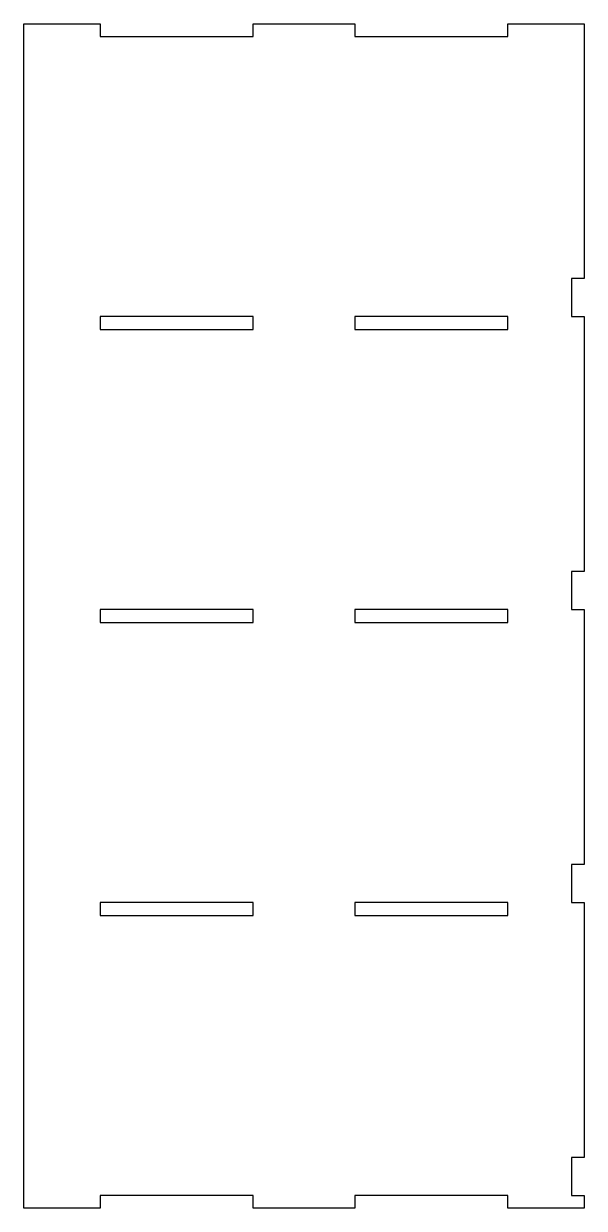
# Model space of a CAD drawing. Header units: millimetres. Extents: x -279 to 0, y 0 to 591.
import ezdxf

# ---------------------------------------------------------------- set-up
doc = ezdxf.new("R2010")
doc.units = ezdxf.units.MM
doc.layers.get('0').update_dxf_attribs({"linetype": 'CONTINUOUS'})

msp = doc.modelspace()

# ---------------------------------------------------------------- linework, layer by layer
for points in [[(-6.35, 444.5), (0, 444.5), (0, 317.5), (-6.35, 317.5), (-6.35, 298.45), (0, 298.45), (0, 171.45), (-6.35, 171.45), (-6.35, 152.4), (0, 152.4), (0, 25.4), (-6.35, 25.4), (-6.35, 6.35), (0, 6.35), (0, 0), (-38.1, 0), (-38.1, 6.35), (-114.3, 6.35), (-114.3, 0), (-165.1, 0), (-165.1, 6.35), (-241.3, 6.35), (-241.3, 0), (-279.4, 0), (-279.4, 590.55), (-241.3, 590.55), (-241.3, 584.2), (-165.1, 584.2), (-165.1, 590.55), (-114.3, 590.55), (-114.3, 584.2), (-38.1, 584.2), (-38.1, 590.55), (0, 590.55), (0, 463.55), (-6.35, 463.55)], [(-241.3, 444.5), (-241.3, 438.15), (-165.1, 438.15), (-165.1, 444.5)], [(-114.3, 444.5), (-114.3, 438.15), (-38.1, 438.15), (-38.1, 444.5)], [(-241.3, 292.1), (-165.1, 292.1), (-165.1, 298.45), (-241.3, 298.45)], [(-114.3, 292.1), (-38.1, 292.1), (-38.1, 298.45), (-114.3, 298.45)], [(-165.1, 152.4), (-241.3, 152.4), (-241.3, 146.05), (-165.1, 146.05)], [(-38.1, 152.4), (-114.3, 152.4), (-114.3, 146.05), (-38.1, 146.05)]]:
    msp.add_lwpolyline(points, close=True)

doc.saveas('drawing.dxf')
